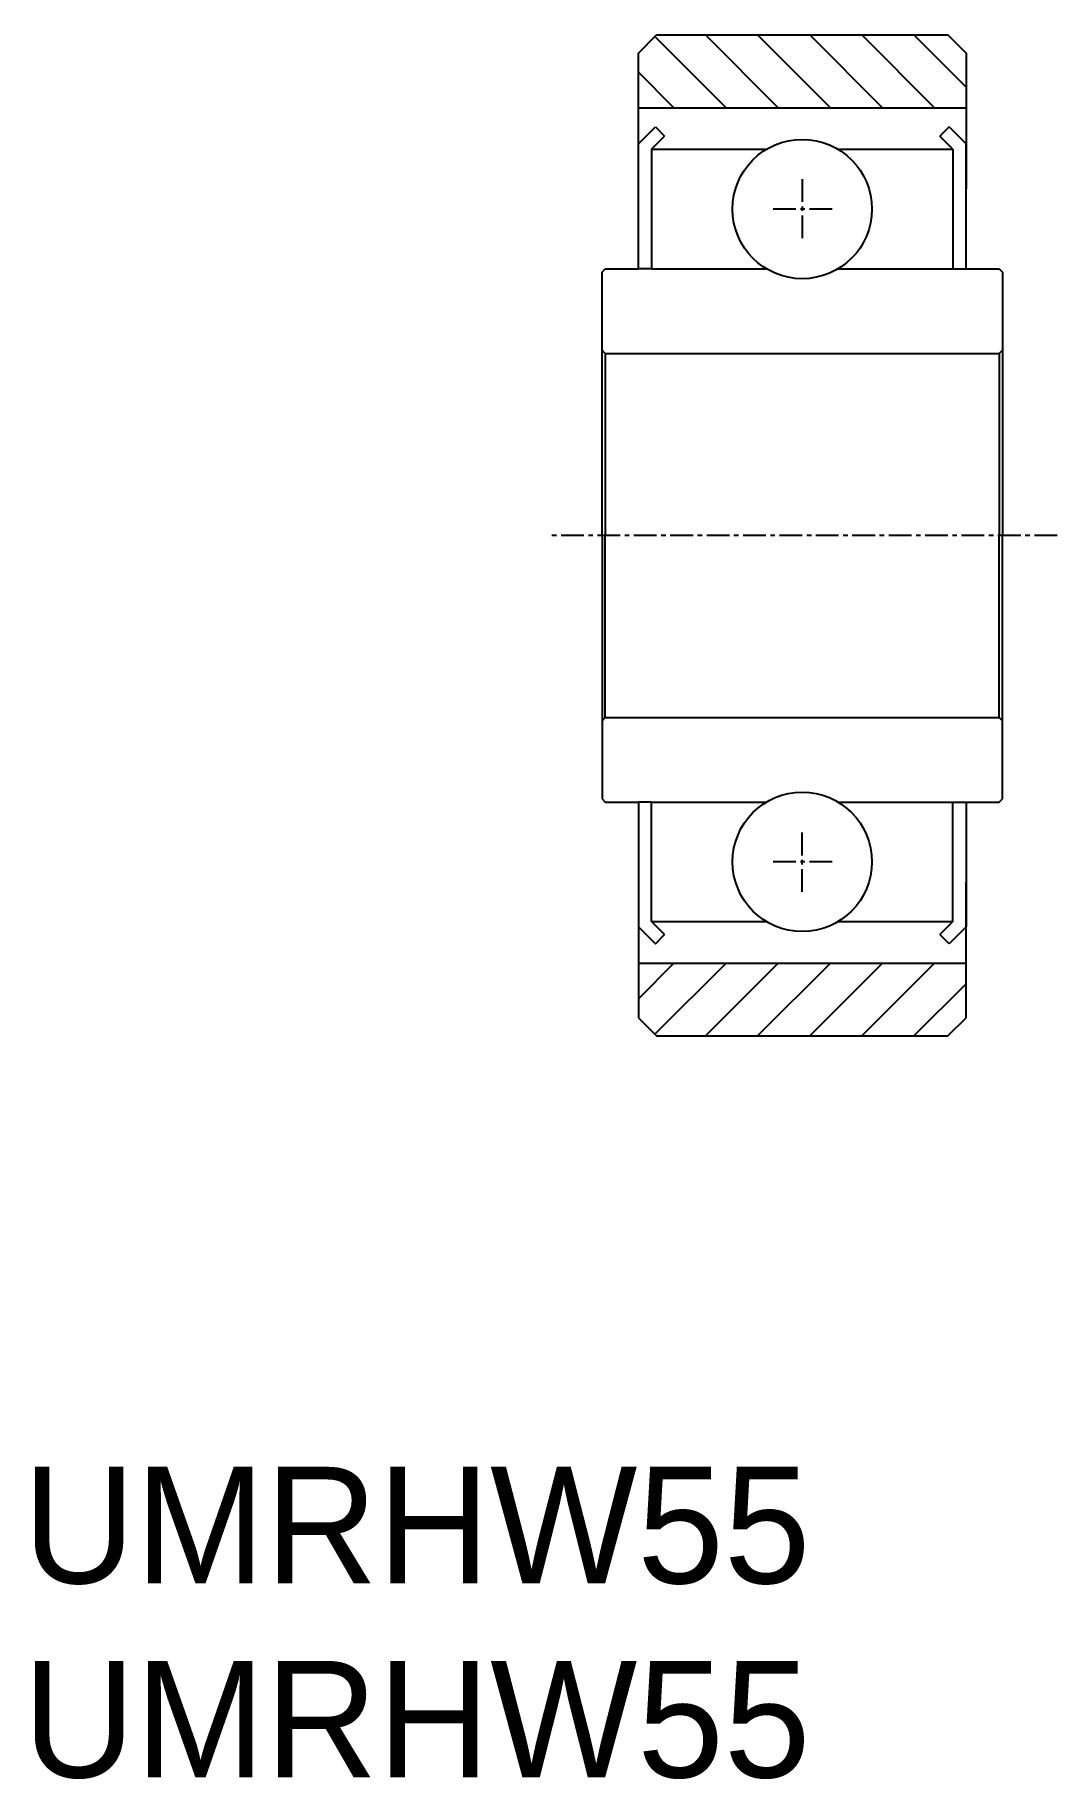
# Model space of a CAD drawing. Extents: x -73.8 to -17.7, y -19.1 to 76.8.
import ezdxf

# ---------------------------------------------------------------- set-up
doc = ezdxf.new("R2010")
doc.units = 0
doc.linetypes.add('CENTER', pattern=[2, 1.25, -0.25, 0.25, -0.25])
doc.layers.get('0').update_dxf_attribs({"linetype": 'CONTINUOUS'})
doc.layers.add('CENTER', color=1, linetype='CENTER')

# ---------------------------------------------------------------- blocks, each defined once
blk = doc.blocks.new('*U2')
for p in [(-74.48, -8.313), (-74.48, -18.98)]:
    blk.add_text('UMRHW55', height=6.4).set_placement(p)

msp = doc.modelspace()

# ---------------------------------------------------------------- linework, layer by layer
at = {"color": 7, "linetype": 'CONTINUOUS'}
for p, q in [((-40.666, 75.758), (-39.666, 76.758)), ((-39.666, 76.758), (-23.666, 76.758)), ((-23.666, 76.758), (-22.666, 75.758)), ((-40.666, 68.306), (-40.666, 75.758)), ((-22.666, 75.758), (-22.666, 68.306)), ((-40.666, 72.758), (-22.666, 72.758)), ((-40.666, 70.768), (-39.735, 71.699)), ((-39.946, 70.47), (-39.226, 71.19)), ((-39.735, 71.699), (-39.226, 71.19)), ((-23.596, 71.699), (-24.106, 71.19)), ((-23.386, 70.47), (-24.106, 71.19)), ((-22.666, 70.768), (-23.596, 71.699)), ((-40.666, 63.908), (-40.666, 70.768)), ((-39.946, 70.47), (-39.946, 63.908)), ((-39.946, 70.47), (-33.637, 70.47)), ((-29.694, 70.47), (-23.386, 70.47)), ((-23.386, 70.47), (-23.386, 63.908)), ((-22.666, 63.908), (-22.666, 70.768)), ((-42.666, 63.728), (-42.486, 63.908)), ((-42.666, 49.258), (-42.666, 63.728)), ((-42.486, 63.908), (-40.666, 63.908)), ((-39.946, 63.908), (-40.666, 63.908)), ((-39.946, 63.908), (-33.637, 63.908)), ((-29.694, 63.908), (-23.386, 63.908)), ((-23.386, 63.908), (-22.666, 63.908)), ((-22.666, 63.908), (-20.846, 63.908)), ((-20.846, 63.908), (-20.666, 63.728)), ((-20.666, 63.728), (-20.666, 59.258)), ((-42.486, 59.258), (-42.666, 59.438)), ((-20.846, 59.258), (-20.666, 59.438)), ((-42.486, 59.258), (-20.846, 59.258)), ((-42.486, 59.258), (-42.486, 49.258)), ((-20.846, 59.258), (-20.846, 49.258)), ((-20.666, 59.258), (-20.666, 49.258)), ((-42.666, 49.258), (-42.666, 34.788)), ((-42.486, 39.258), (-42.486, 49.258)), ((-20.846, 39.258), (-20.846, 49.258)), ((-20.666, 39.258), (-20.666, 49.258)), ((-42.486, 39.258), (-42.666, 39.078)), ((-42.486, 39.258), (-20.846, 39.258)), ((-20.846, 39.258), (-20.666, 39.078)), ((-20.666, 34.788), (-20.666, 39.258)), ((-42.666, 34.788), (-42.486, 34.608)), ((-42.486, 34.608), (-40.666, 34.608)), ((-39.946, 34.608), (-40.666, 34.608)), ((-40.666, 34.608), (-40.666, 27.747)), ((-39.946, 34.608), (-33.637, 34.608)), ((-39.946, 28.045), (-39.946, 34.608)), ((-29.694, 34.608), (-23.386, 34.608)), ((-23.386, 34.608), (-22.666, 34.608)), ((-23.386, 28.045), (-23.386, 34.608)), ((-22.666, 34.608), (-20.846, 34.608)), ((-22.666, 34.608), (-22.666, 27.747)), ((-20.846, 34.608), (-20.666, 34.788)), ((-40.666, 30.209), (-40.666, 22.758)), ((-22.666, 22.758), (-22.666, 30.209)), ((-39.946, 28.045), (-39.226, 27.325)), ((-39.946, 28.045), (-33.637, 28.045)), ((-29.694, 28.045), (-23.386, 28.045)), ((-23.386, 28.045), (-24.106, 27.325)), ((-40.666, 27.747), (-39.735, 26.816)), ((-39.735, 26.816), (-39.226, 27.325)), ((-23.596, 26.816), (-24.106, 27.325)), ((-22.666, 27.747), (-23.596, 26.816)), ((-40.666, 25.758), (-22.666, 25.758)), ((-40.666, 22.758), (-39.666, 21.758)), ((-23.666, 21.758), (-22.666, 22.758)), ((-39.666, 21.758), (-23.666, 21.758))]:
    msp.add_line(p, q, dxfattribs=at)
at = {"color": 3, "linetype": 'CONTINUOUS'}
for p, q in [((-35.848, 72.758), (-39.757, 76.666)), ((-32.984, 72.758), (-36.984, 76.758)), ((-30.121, 72.758), (-34.121, 76.758)), ((-27.257, 72.758), (-31.257, 76.758)), ((-24.393, 72.758), (-28.393, 76.758)), ((-22.666, 73.894), (-25.529, 76.758)), ((-38.712, 72.758), (-40.666, 74.711)), ((-38.712, 25.758), (-40.666, 23.804)), ((-35.848, 25.758), (-39.757, 21.849)), ((-32.984, 25.758), (-36.984, 21.758)), ((-30.121, 25.758), (-34.121, 21.758)), ((-27.257, 25.758), (-31.257, 21.758)), ((-24.393, 25.758), (-28.393, 21.758)), ((-22.666, 24.621), (-25.529, 21.758))]:
    msp.add_line(p, q, dxfattribs=at)
at = {"color": 7, "linetype": 'CONTINUOUS'}
for centre in [(-31.666, 67.189), (-31.666, 31.326)]:
    msp.add_circle(centre, 3.828, dxfattribs=at)
at = {"layer": 'CENTER', "color": 1, "linetype": 'CENTER'}
for p, q in [((-31.666, 68.835), (-31.666, 65.543)), ((-30.019, 67.189), (-33.312, 67.189)), ((-17.666, 49.258), (-45.666, 49.258)), ((-31.666, 29.68), (-31.666, 32.972)), ((-30.019, 31.326), (-33.312, 31.326))]:
    msp.add_line(p, q, dxfattribs=at)

# ---------------------------------------------------------------- block references
at = {"color": 7, "linetype": 'CONTINUOUS'}
msp.add_blockref('*U2', (0, 0), dxfattribs=at)

doc.saveas('drawing.dxf')
